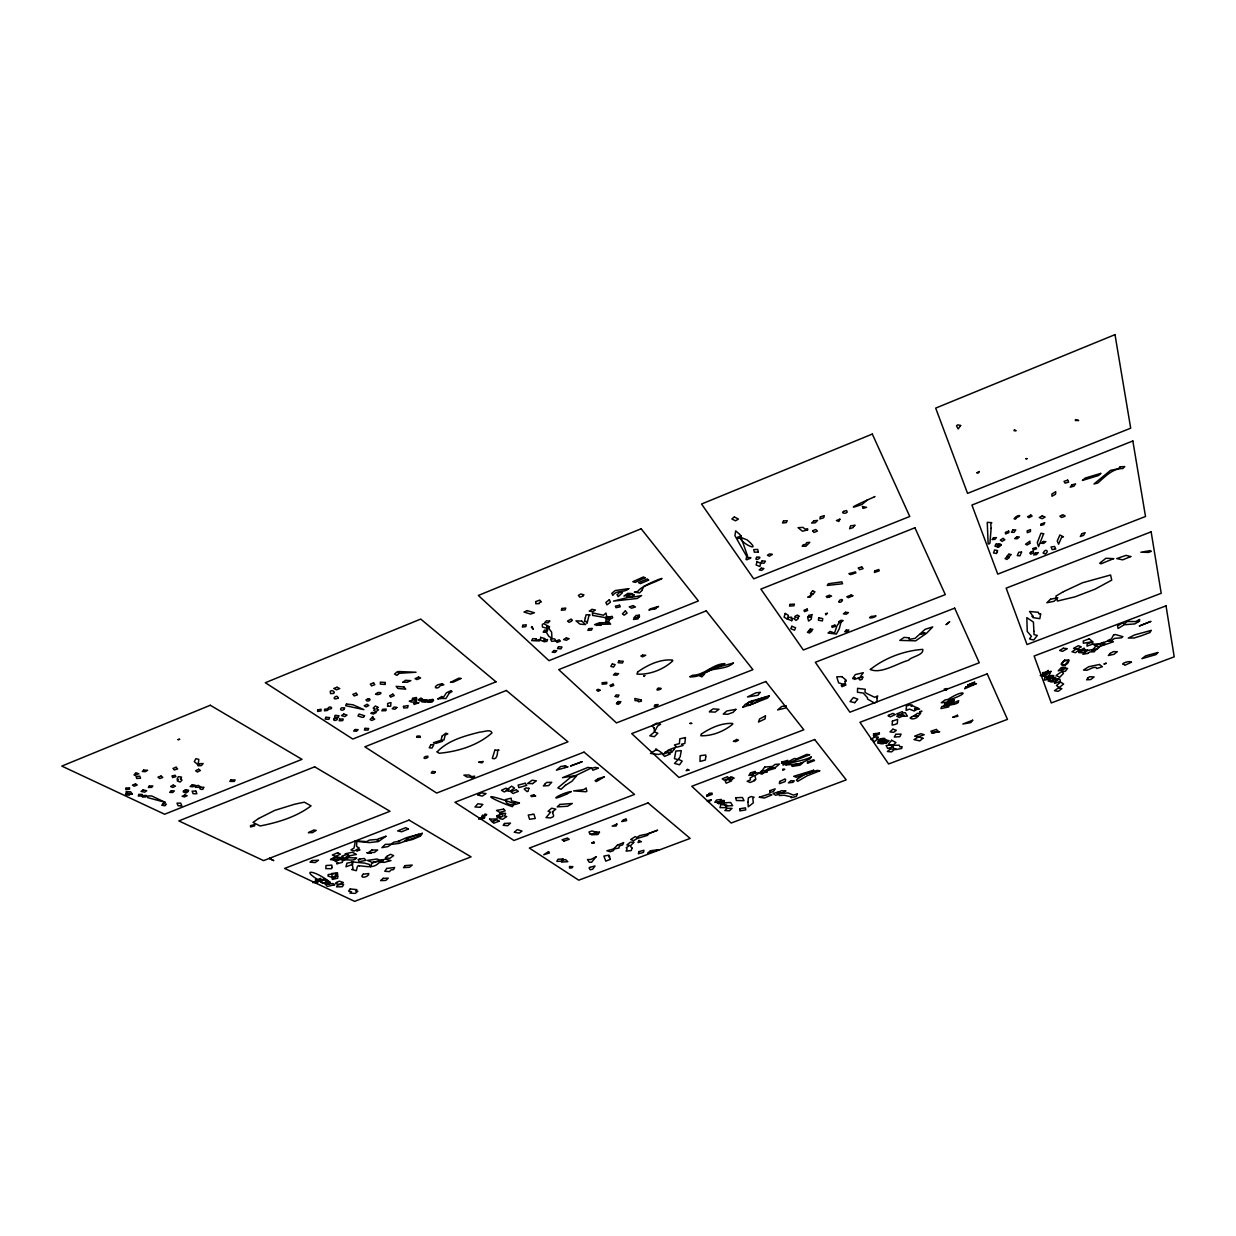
<?xml version="1.0" encoding="UTF-8"?>
<svg xmlns="http://www.w3.org/2000/svg" width="1236" height="1236" viewBox="0 0 1236 1236"><rect width="100%" height="100%" fill="white"/><g stroke="black" fill="none" stroke-linecap="round" stroke-linejoin="round"><path stroke-width="1.5" d="M385.663 710.607L386.188 709.062L382.666 709.279L381.8 710.824L385.647 710.607M617.892 701.909L616.409 703.825L618.294 704.304L619.792 702.882L617.892 701.894M437.142 751.874C448.158 740.24 464.798 735.899 479.908 732.098C483.245 732.191 490.846 728.637 491.974 732.917C477.652 745.54 457.953 751.55 439.151 753.265L437.142 751.874M867.749 499.622L862.002 504.442C834.964 513.929 880.356 494.354 874.408 496.764M338.061 698.201C337.49 692.639 329.579 701.26 338.092 698.201M330.568 859.483L335.373 856.517L338.618 857.691L335.311 860.38L330.537 859.499M337.675 852.716L332.329 855.003L335.543 856.347L340.379 854.153L337.691 852.732M495.991 681.824L352.785 739.051L265.323 682.72L420.719 619.066L495.991 681.824M442.164 683.678L443.832 684.806L440.001 685.779C438.425 689.564 431.766 688.019 437.884 684.759L442.133 683.693M165.145 802.334L147.748 797.637L147.625 795.953L151.626 795.938L165.145 802.334M1055.621 491.804L1055.621 494.153L1051.944 496.269L1051.944 493.936L1055.621 491.804M991.133 528.375L989.928 543.129L988.954 544.01L988.151 543.794L987.255 522.303L991.813 522.689L990.762 524.064L991.133 528.375M1099.407 664.489L1102.373 666.714L1096.904 668.506L1095.977 667.394L1092.948 667.625L1087.124 670.236L1083.508 670.066L1088.715 666.729L1099.407 664.489M359.305 865.833C365.362 866.112 373.967 868.831 378.88 862.774L382.635 861.955L382.959 859.808L374.153 862.172L371.511 863.856L370.599 866.791L369.162 864.335L364.481 863.099L351.812 861.878L353.125 869.109L351.719 869.495L356.354 870.7L357.189 867.178L358.177 865.633L359.305 865.833M545.37 632.214L547.625 630.221L544.504 630.097L543.176 632.199L545.37 632.214M877.035 697.876L877.004 701.754L874.47 703.083L867.471 699.004L867.533 697.753L863.222 693.041L857.46 692.268L857.583 688.313L865.215 689.271L864.968 692.222L866.158 693.149L874.578 697.289L877.715 695.93L877.035 697.876M739.854 808.746L739.854 810.893L745.71 809.92L745.493 807.85L739.854 808.746M879.368 733.01L879.352 734.06L873.883 736.471L873.404 735.188L875.289 733.489L874.439 735.235L876.046 734.261L873.404 733.921L879.368 733.01M355.396 840.789L354.037 848.035L350.962 849.889L354.114 851.063L359.336 848.112L356.54 846.397L356.833 841.422L369.394 842.581L378.34 841.562L376.424 839.476L369.317 840.109L366.69 841.639L355.396 840.789M919.908 711.534L919.893 712.322L921.932 711.21L919.908 711.534M1092.361 644.234L1086.969 646.134L1087.201 643.832L1092.794 641.917L1092.361 644.234M765.455 715.907L765.146 718.873L758.471 722.056L759.615 718.95L765.455 715.907M807.618 617.227L808.576 621.044L811.202 619.174L811.728 616.749L807.618 617.227M1081.994 649.812L1078.719 652.577L1083.493 652.778L1087.618 650.028L1081.994 649.812M609.363 619.421L608.962 621.229L605.733 621.399L606.443 618.757L608.807 618.433L608.066 617.289L612.16 616.316L612.716 617.845L609.363 619.421M1033.929 631.411L1034.053 634.624L1037.328 635.443L1033.775 639.985L1030.438 639.321L1029.573 638.827L1031.411 636.277L1027.24 631.426L1026.838 617.645L1033.404 622.063L1033.929 631.411M352.724 861.971L352.662 864.35L345.956 866.807L346.945 863.161L352.724 861.971M1089.24 638.811L1092.67 641.716L1083.354 643.214L1083.23 641.067L1089.24 638.811M535.852 601.577L535.791 603.755L539.39 603.585L539.452 602.395L541.368 601.917L539.73 600.093L535.852 601.577M644.759 675.598L643.786 676.185L644.759 675.598M685.439 737.614L684.837 743.485L681.53 744.18L683.06 745.478L676.818 747.193L674.408 744.968L679.383 743.608L679.846 738.804L685.439 737.614M494.848 750.159L492.299 758.379C497.026 760.511 497.505 753.805 497.629 750.746L499.035 750.113L494.848 750.159M617.459 845.115L613.396 849.039L606.845 850.754L610.229 851.758L613.659 850.492L613.535 849.101L618.989 848.004L619.267 846.042L622.759 844.806L623.655 842.581L617.459 845.115M338.71 715.706L338.448 717.405L334.554 717.251L335.064 715.335L338.71 715.706M1130.77 556.571L1122.643 559.846L1116.726 558.579L1126.027 555.366L1130.77 556.571M569.549 866.529L569.502 868.058L572.005 867.935L572.901 866.621L569.549 866.529M1040.619 613.998L1039.816 618.649L1033.002 617.629L1033.234 616.347L1031.967 616.532L1032.724 615.868L1029.542 611.496L1038.425 612.314L1038.688 613.674L1040.619 613.998M317.667 709.819L317.59 711.457L321.036 710.901L321.113 709.279L317.667 709.819M442.225 735.914L441.005 740.086L444.002 739.962L445.176 735.142L447.803 733.875L445.918 733.149L442.225 735.914M536.208 638.981L536.161 640.233L539.916 639.506L539.421 640.928L531.665 640.603L532.747 638.641L536.208 638.981M1027.348 530.754L1027.255 532.685L1030.422 531.573L1030.53 529.641L1027.348 530.754M540.657 637.359L540.503 640.31L544.798 641.546L544.968 638.61L540.657 637.359M547.038 626.111L546.683 632.832L548.799 636.293L551.967 638.255L551.627 632.168L547.038 626.111M1033.049 548.521L1033.188 549.958L1036.54 548.769L1035.953 547.533L1033.049 548.521M582.697 596.231L579.885 597.204L578.371 595.412L580.735 594.006L583.948 594.81L582.697 596.231M641.221 699.9L641.469 701.152L638.44 701.816L638.44 700.843L635.026 700.596L634.84 698.495L641.221 699.9M336.223 874.625L334.462 878.054L327.988 876.03L328.204 874.547L336.068 873.543L336.223 874.625M372.948 718.116L374.724 719.151L371.742 720.464L370.089 719.537L372.886 716.602L372.948 718.116M552.755 812.577C552.77 815.436 555.86 816.223 550.437 817.923L546.049 817.583L550.607 812.191L548.073 811.279L551.704 808.189L555.829 809.163L552.353 811.867L552.755 812.577M250.599 825.633L250.506 826.961L254.631 825.895L254.724 824.567L250.599 825.633M1044.806 677.421L1044.389 680.14L1049.07 679.213L1048.205 681.237L1053.489 679.815L1054.293 677.668L1049.735 678.796L1050.183 676.339L1044.883 677.39M125.933 788.182L125.825 789.619L129.456 789.217L129.564 787.78L125.933 788.182M747.224 559.553C757.081 555.829 743.485 559.135 747.61 556.123L740.117 534.74L735.698 530.877L734.926 535.682L746.698 556.447L746.05 559.599L747.224 559.553M769.858 790.669L769.719 792.446L773.427 791.643L775.173 788.877L769.858 790.669M792.183 764.945L792.06 766.413L800.047 765.177L802.736 762.859L792.183 764.945M327.895 708.954L327.772 710.36L324.481 710.839L324.543 709.248L327.633 708.846C329.348 704.752 334.678 708.63 329.301 709.17L327.895 708.954M747.965 802.257L748.243 806.814L753.357 802.844L752.77 798.441L754.099 797.235L751.086 796.556L748.383 797.838L747.965 802.257M654.23 728.112L654.354 732.036L649.812 735.806L654.338 736.718L657.861 733.195L654.416 732.021L657.598 726.026L660.596 724.265L656.47 723.199L652.036 725.826L654.23 728.112M1061.909 668.738L1061.6 671.658L1056.116 675.505L1059.685 677.328L1063.501 673.373L1062.172 671.766L1065.401 671.21L1067.58 668.429L1061.909 668.738M504.504 823.485L503.176 825.324L507.749 825.71L510.499 823.083L504.504 823.485M892.346 744.922L892.114 747.085L887.68 748.46L886.119 745.493L892.346 744.922M602.334 682.705L602.164 684.219L606.66 683.832L606.83 682.318L602.334 682.705M403.461 706.405L403.755 708.012L407.586 707.718L408.143 705.524L403.461 706.405M318.888 880.65L317.59 882.38L312.708 882.597L320.495 878.302L320.727 879.599L325.145 879.213L329.425 882.102L322.21 882.952L318.934 880.588L316.215 880.959L318.919 880.588M705.756 756.756L705.37 760.047L699.993 761.438L700.132 755.706L705.694 754.995L705.756 756.756M638.749 616.64L637.9 618.958L633.465 619.452L638.749 616.64M818.711 617.845L818.402 620.209L822.419 620.935L822.728 618.572L818.711 617.845M733.411 663.037C726.165 669.696 714.98 667.517 706.652 671.751L709.387 669.433L733.411 663.037M331.758 873.543L332.144 876.818L337.737 876.417L337.505 872.77L331.758 873.543M142.588 795.675L142.403 797.096L146.111 796.865L146.296 795.381L142.588 795.675M402.905 682.38L405.454 680.294L410.862 680.65L407.216 682.272L402.828 682.226M678.487 759.383L682.195 761.067L679.537 764.79L674.532 763.431L678.008 759.707L674.439 758.61L675.86 751.04L681.283 750.638L680.186 756.617L678.487 759.383M427.61 757.452C422.851 760.495 422.727 755.876 427.934 756.231L427.61 757.452M1068.707 659.931C1069.65 665.524 1057.228 668.475 1063.532 661.183L1068.707 659.931M948.97 705.231L948.738 706.899L940.936 708.599L941.755 706.529L948.97 705.231M1157.838 652.531L1156.077 654.555L1141.894 658.649L1145.71 655.806L1157.838 652.531M741.152 536.053L740.936 537.459L747.116 539.885C762.674 553.141 742.913 544.597 740.07 538.108L737.614 538.572L737.537 537.258L741.152 536.053M203.337 788.12C203.955 790.855 196.987 788.815 200.896 787.1L198.347 785.416L195.504 785.849L195.288 787.301L203.971 787.27L203.337 788.12M726.042 807.587L719.97 807.649L720.851 804.605L726.783 805.053L726.042 807.587M742.821 707.27L753.296 703.624L765.872 697.104L748.985 702.511L745.215 704.304L742.821 707.27M138.818 794.47L138.293 796.061L141.785 795.953L142.279 794.377L138.818 794.47M838.889 601.824C841.283 603.894 845.115 597.452 839.661 600.217L838.889 601.824M496.887 815.683L497.305 817.985L499.715 817.351L502.882 816.316L502.728 814.107L496.887 815.683M779.731 781.476L779.344 783.67L785.092 781.615L785.648 779.761L785.076 778.927L779.731 781.476M474.083 776.996L471.179 777.877L471.395 776.95L467.193 777.089L463.886 775.126L469.016 774.987L471.828 776.625L474.639 776.177L474.083 776.996M906.405 708.522L906.081 710.376L909.572 709.14L914.254 711.009L918.101 708.29L910.237 704.69L906.328 706.096L906.405 708.522M735.683 797.73L736.378 800.511L744.041 800.681L742.434 797.483L735.683 797.73M781.801 762.071L781.538 763.385L785.54 762.427L787.78 760.356L781.801 762.071M1055.019 681.144L1054.571 683.431L1059.994 681.422L1060.318 680.356L1059.685 679.043L1056.069 680.279L1055.544 677.328L1049.766 677.791L1050.167 681.808L1055.019 681.144M339.637 719.12L339.174 720.773L342.743 720.603L343.206 718.966L339.637 719.12M331.943 867.394L331.665 868.676L325.825 868.63L326.026 865.509L331.866 865.138L331.943 867.394M178.092 739.607L179.606 739.313L178.092 739.607M600.711 625.37L594.531 624.659L599.584 622.697L609.487 622.681L610.599 624.149L598.626 624.35L596.494 625.478L597.683 623.732L601.654 623.995L600.711 625.37M638.888 851.635L638.394 853.798L643.492 852.423L643.956 850.275L638.888 851.635M892.407 721.144L892.114 725.068L894.957 724.481L897.305 723.57L897.645 719.321L892.407 721.144M840.897 622.403L839.306 628.691L836.355 634.068L828.043 633.048L830.082 631.426L834.547 633.002L837.019 625.632L839.723 622.048L838.657 621.77L840.804 620.317L843.153 620.565L840.897 622.403M346.497 704.026L345.632 705.694L363.909 709.649L352.986 704.783L346.497 704.026M718.811 802.983L718.626 803.833L723.524 802.828L724.404 800.619L719.321 801.685L718.811 802.983M901.554 748.444L895.621 749.665L895.93 748.8L893.86 748.831L892.747 745.323L899.267 745.184L899.823 746.884L902.125 746.606L901.554 748.444M585.308 617.892L584.535 621.353L586.188 621.414L587.054 623.33L588.923 615.76L590.097 614.972L586.127 614.725L585.308 617.892M561.855 860.318L561.453 862.11L567.788 861.662L565.501 859.576L561.855 860.318M1051.11 671.426L1043.03 676.154L1040.248 675.52L1047.325 671.982L1048.9 672.245L1047.371 673.774L1044.945 674.346L1046.011 674.269L1045.455 674.933L1045.131 672.94L1048.267 670.345L1047.155 672.06L1050.461 672.693L1048.19 676.416L1043.06 675.52L1044.59 673.064L1042.504 672.678L1051.11 671.426M125.887 793.342L125.516 794.98L129.517 795.088L129.904 793.45L125.887 793.342M503.624 809.117L505.2 810.816L499.823 812.423L496.517 810.43L503.624 809.117M522.828 625.261L522.395 627.085L525.81 626.575L526.258 624.752L522.828 625.261M863.253 508.351L866.575 507.332L862.373 506.466L863.253 508.351M198.409 762.859L197.93 764.744L194.284 761.608L195.891 758.672L198.811 759.398L198.409 762.859M730.461 777.444L729.904 779.684L731.836 779.561L731.403 780.997L726.165 783.207L725.269 781.09L730.461 777.444M422.31 833.327L421.012 835.335L399.321 843.338L391.055 844.451L388.027 846.567L381.878 847.649L385.277 844.373L390.839 844.173L394.006 842.118L399.769 841.361L397.915 841.453L406.721 837.606L422.31 833.327M756.973 561.777L756.138 565.006L759.877 566.459L760.727 563.245L756.973 561.777M441.824 696.501L441.345 698.325L437.668 699.004L441.824 696.501M565.439 785.293L561.067 789.248L557.822 787.888L570.399 777.49L576.579 775.822L571.928 781.276L565.439 785.293M782.929 769.286L782.682 770.198L784.752 769.302L782.929 769.286M820.426 516.833L819.854 518.965L823.717 517.73L824.304 515.597L820.426 516.833M791.704 620.642L787.332 618.989L788.661 617.367L791.596 617.243L790.901 618.093L792.57 618.494L791.673 620.719M802.334 546.127L805.872 546.25L809.796 542.326L806.614 542.619L805.671 544.443L803.245 544.721L802.334 546.127M641.747 590.53L639.599 592.894L634.3 592.214L637.853 591.441C642.102 583.655 685.98 569.518 643.956 586.358L641.747 590.53M563.013 858.974L562.426 861.075L556.864 861.415L557.915 859.283L563.013 858.974M1021.554 552.121L1019.963 555.814L1017.274 555.613L1018.742 552.245L1021.554 552.121M433.11 700.209L429.572 702.326L419.498 699.839L429.711 700.348L432.585 699.267L433.11 700.209M853.628 526.366L853.211 527.54L849.611 528.761L850.569 525.825L855.111 525.238L853.628 526.366M528.9 788.305L528.019 791.395L527.015 791.565L524.188 789.031L525.98 787.965L528.9 788.305M957.962 702.589L955.768 703.871L952.06 703.593L958.703 700.673L957.962 702.589M1151.087 630.422L1149.974 632.523L1141.709 635.628L1134.2 637.992L1128.283 638.07L1134.803 634.856L1151.087 630.422M387.718 705.354L387.455 706.266L390.653 706.204L390.947 702.542L387.594 703.454L387.718 705.354M790.051 604.404L789.557 606.088L793.945 605.779L794.439 604.095L790.051 604.404M639.336 615.204L639.445 616.918L638.131 617.428L639.182 617.135L633.805 617.923L636.185 615.42L639.336 615.204M632.044 848.05L631.302 850.507L626.096 851.171L627.131 849.008L626.219 847.711L629.68 845.455L626.93 844.945L630.175 842.303C640.124 841.191 626.776 844.512 632.044 848.05M807.602 529.904L802.473 531.233L798.054 527.679L802.998 527.37L805.038 529.132L807.602 528.776L807.602 529.904M482.426 815.389L481.994 816.795L484.867 816.532L484.327 818.309L478.626 819.128L486.721 814.524L484.775 814.122L485.717 815.219L482.426 815.389M785.231 613.442L784.103 617.135L787.239 619.051L788.383 615.374L785.231 613.442M1075.583 419.622L1075.305 420.518L1078.673 420.503L1075.583 419.622M786.019 705.941L785.339 708.089L777.614 709.928L781.847 706.405L786.019 705.941M707.208 794.856L706.915 795.768L710.267 793.682L708.769 793.558L711.951 793.048L712.245 794.3L706.745 796.401L707.208 794.856M862.805 677.112L862.079 679.383L859.87 680.001L858.294 678.023L862.805 677.112M500.147 813.288L498.633 816.702L500.642 816.981L499.622 818.603L502.635 819.298L506.745 816.579L504.52 815.992L505.694 813.35L500.147 813.288M561.886 608.483L561.314 610.26L565.176 609.858L565.748 608.066L561.886 608.483M899.375 714.578L899.097 715.474L902.481 716.324L907.394 716.138L905.231 712.6L903.006 713.017L902.388 711.612L896.641 713.929L899.375 714.578M418.71 702.728L414.168 704.474L413.535 703.114L418.71 702.728M997.081 552.013L996.525 553.527L993.528 552.94L994.578 549.958L997.606 550.545L997.081 552.013M1043.632 533.705L1038.564 546.667L1037.313 542.635L1040.944 533.241L1043.632 533.705M615.219 696.44L617.876 697.089L619.02 695.08L616.146 694.926L615.219 696.44M592.647 615.404L605.362 617.614L606.706 616.177L605.934 613.025L603.477 615.234L592.43 612.886L592.647 615.404M334.153 718.487C331.696 721.221 337.891 721.021 337.505 718.394L334.153 718.487M895.822 734.308L894.277 737.073L899.854 736.702L901.09 734.076L895.822 734.308M1041.175 524.079L1040.697 525.408L1043.802 524.651L1044.729 522.627L1041.175 524.079M420.302 737.336L416.563 737.289L417.088 736.069L419.869 736.007L420.302 737.336M811.249 595.026L810.522 596.988L807.726 597.251L812.546 594.238L811.264 595.01M616.888 824.026L616.161 825.988L612.16 826.158L616.888 824.026M769.317 695.729L767.741 698L748.491 705.524L751.488 703.871L753.064 700.549L748.46 702.743L746.884 704.844L749.047 701.909L769.317 695.729M854.879 677.745L854.23 679.46L859.792 677.637L863.315 672.708L855.297 674.578L852.639 678.626L854.879 677.745M135.342 774.817L138.865 773.798L135.821 772.747L134.044 775.003L135.342 774.817M544.18 639.754L543.423 641.561L546.868 641.438L547.61 639.63L544.18 639.754M365.022 728.359L364.357 730.043L368.034 730.136L368.699 728.452L365.022 728.359M1087.912 653.396L1089.781 651.928L1094.262 651.805L1096.286 648.962L1087.386 650.476L1082.952 654.277L1087.912 653.396M886.413 740.766L885.764 742.403L880.758 743.531L881.747 741.214L886.799 740.086L886.413 740.766M1063.006 669.804L1058.232 670.839L1061.322 667.533L1065.679 667.255L1063.006 669.804M586.111 788.213L586.884 791.225L585.972 791.766L573.628 790.885L583.438 789.665L586.111 788.213M813.597 770.244L811.496 772.16L796.339 777.289L793.713 776.316L813.597 770.244M325.856 717.313L325.13 719.105L328.9 719.337L329.626 717.544L325.856 717.313M344.133 709.031C343.562 711.117 338.448 710.252 341.43 707.842L344.689 707.934L344.133 709.031M918.132 715.984L913.945 716.046L917.344 713.388L920.65 713.388L918.132 715.984M791.843 626.281L790.824 628.738L794.547 630.19L795.582 627.749L791.843 626.281M797.375 793.991L796.355 796.37L791.256 797.699L791.596 796.926L784.273 795.258L779.344 795.52L778.974 794.315L775.59 795.258L773.164 793.574L778.495 791.859L780.441 793.373L788.089 792.971L793.342 795.057L797.375 793.991M638.904 840.449L638.039 842.504L641.422 841.685L638.904 840.449M1061.678 537.197L1058.588 544.18L1057.259 540.982L1059.87 534.987L1063.423 536.81L1061.678 537.197M331.959 876.973L332.299 879.429L337.752 878.209L337.474 875.907L331.959 876.973M180.502 778.665L182.032 780.086L180.116 782.048L177.181 780.889L178.54 779.592L177.026 779.205L178.386 776.656L181.568 777.089L180.502 778.665M839.893 519.182L838.873 521.468L836.401 520.557L839.893 519.182M995.552 544.921L994.965 546.204L998.24 547.069L999.46 544.582L996.231 543.685L995.552 544.921M514.639 803.153L512.384 806.691C496.64 801.299 472.739 789.371 512.724 802.952L515.443 801.886L514.639 803.153M879.229 739.761L877.699 743.145L883.246 743.809L884.791 740.441L889.055 740.611L886.382 743.299L881.855 743.16L884.652 740.457L879.229 739.761M1025.911 458.726L1027.054 458.633L1025.911 458.726M632.662 596.277L632.245 597.189L641.577 595.597L637.235 598.471L613.473 601.098L632.662 596.277M722.427 802.334L717.374 803.184L718.131 801.87L714.825 802.334L716.586 800.016L721.283 799.429L720.403 800.712L723.987 800.465L722.427 802.334M655.883 749.155L655.466 750.051L658.325 750.484L662.836 753.558L658.247 754.439L650.476 753.419L656.81 749.418L655.883 749.155M948.228 701.507L946.93 704.242L943.98 705.571L952.508 702.558L954.408 699.854L948.228 701.507M308.49 832.616L312.353 832.662L316.184 830.407L313.882 829.989L308.49 832.616M625.37 610.893L622.419 613.859L624.134 615.173L627.1 613.087L625.37 610.893M618.896 660.982L618.046 662.712L622.434 663.006L623.284 661.275L618.896 660.982M589.85 833.821L592.925 834.223L597.884 832.539L591.859 830.978L589 832.013L589.85 833.821M783.47 521.005L782.512 522.967L786.266 522.627L787.239 520.665L783.47 521.005M870.36 669.464C880.882 674.377 897.738 663.145 908.522 660.271C911.025 656.718 924.142 655.157 922.751 649.379C904.119 650.723 885.007 657.799 870.36 669.464M588.722 628.645L587.857 630.375L591.441 630.144L592.307 628.413L588.722 628.645M808.823 615.389L808.159 616.702L810.909 616.841L812.284 614.601L808.823 615.389M1014.462 429.85L1014.014 430.715L1016.147 430.731L1014.462 429.85M449.286 693.149L445.872 698.587L440.186 698.371L443.6 697.073L446.459 692.793L451.109 690.615L452.067 691.527L449.286 693.149M430.839 744.721L429.247 747.811L432.059 748.043L433.898 744.52L430.839 744.721M364.481 715.706L363.693 717.22L362.133 717.328L357.961 715.984L359.089 714.068L364.481 715.706M811.14 757.004L810.244 758.688L798.966 764.172L785.509 764.899C793.821 761.299 802.828 761.129 811.14 757.004M590.005 867.348L589.062 867.95L590.159 869.742L592.631 869.263L595.041 865.957L590.005 867.348M337.799 884.497L336.547 886.876L342.403 886.722L343.685 884.327L337.799 884.497M1088.02 677.853L1086.66 679.815L1090.677 679.568L1094.123 676.957L1089.688 676.725L1088.02 677.853M1016.347 517.652L1015.559 519.135L1014.092 518.873C1016.595 514.392 1023.918 514.948 1016.347 517.652M756.648 557.281C752.956 563.044 765.47 555.706 756.648 557.281M558.487 646.752L557.482 648.622L560.974 648.823L561.994 646.969L558.487 646.752M1139.561 621.059L1134.849 623.902L1124.219 624.752L1118.055 628.491L1117.56 625.833L1122.875 622.697L1124.157 623.902L1127.371 621.476L1135.606 621.584L1139.716 619.514L1138.356 621.538L1139.561 621.059M480.232 807.278L474.995 806.969L477.899 803.74L482.812 804.435L480.232 807.278M854.771 702.666L850.028 701.569L853.396 697.537L857.784 699.19L854.771 702.666M948.645 701.863L944.381 705.107L951.025 704.165L954.223 700.117L948.645 701.863M1113.559 635.057L1111.442 638.888L1107.78 640.495L1111.009 641.129L1114.578 638.394L1121.376 637.838L1122.906 636.695L1115.397 634.516L1113.559 635.057M1081.84 533.72L1080.295 536.455L1083.586 535.373L1085.146 532.639L1081.84 533.72M764.682 767.062L761.005 772.253L758.858 772.979L761.963 774.184L768.205 769.07L775.652 767.309L779.422 764.08L775.003 764.451L772.438 766.428L764.682 767.062M626.791 596.37C629.742 599.769 640.866 592.384 628.954 594.964L626.791 596.37M965.702 687.061L964.667 688.776L976.44 683.601L965.702 687.061M230.715 779.947L229.834 781.415L234.268 781.43L235.164 779.962L230.715 779.947M674.145 749.449L671.503 752.384L665.061 753.064L668.398 749.989L675.536 747.316L674.145 749.449M979.221 471.549L978.402 472.925L976.703 472.832L979.221 471.549M435.35 771.789L434.099 773.319L431.209 773.041L432.322 771.403L435.35 771.789M1001.206 544.844L999.337 546.806C994.254 548.135 999.244 541.553 1001.206 544.844M612.361 663.917L610.8 666.358L613.566 667.085L615.142 664.628L612.361 663.917M565.702 765.733L564.636 767.448L568.035 766.83L556.385 770.198L560.696 766.505L565.702 765.733M1079.708 650.6L1078.858 651.975L1085.177 650.09L1084.157 648.127L1079.708 650.6M637.652 671.998L636.988 674.13C649.456 674.949 663.639 669.51 672.708 660.905L672.569 660.086C660.318 658.896 647.571 664.937 637.652 671.998M793.929 780.936L793.033 782.342L788.383 782.867L791.025 780.627L793.929 780.936M949.588 621.832L946.189 624.535L949.588 621.832M974.632 682.21L967.726 685.13L974.632 682.21M149.293 786.003L148.351 787.486L151.843 787.363L152.8 785.88L149.293 786.003M750.53 772.871L748.861 775.513L755.412 772.902L755.119 771.403L750.53 772.871M342.217 862.357L336.748 863.871L337.907 862.62L334.971 861.106L346.358 857.475L356.601 857.969C353.156 862.929 343.083 856.857 342.217 862.357M371.186 853.303L367.046 852.747L371.186 853.303M1012.887 529.966L1011.372 532.283L1014.092 532.361L1015.76 529.873L1012.887 529.966M762.149 560.85L760.758 562.905L764.049 563.245L765.455 561.19L762.149 560.85M363.183 874.223C358.224 879.043 369.255 877.313 368.761 873.528L363.183 874.223M1071.844 484.883L1070.237 487.185L1073.945 486.181L1075.567 483.863L1071.844 484.883M960.635 425.508L958.194 428.923L956.494 425.817L957.761 424.829L960.635 425.508M385.91 836.278L378.633 841.392L377.752 839.074L385.91 836.278M701.43 733.999L700.766 735.744C711.921 736.208 724.203 731.31 732.747 724.141L732.685 723.446C721.731 722.72 710.453 727.973 701.43 733.999M321.484 879.769L320.325 881.423L323.322 883.323C332.716 878.781 320.881 880.094 317.281 881.701L315.489 879.476L321.484 879.769M908.939 637.807L909.232 639.352L915.088 638.348L925.131 629.309L932.732 626.899L926.645 633.218L915.66 640.835L899.808 640.387L904.103 637.374L908.939 637.807M549.51 626.76L548.166 628.645L542.434 627.023L542.28 624.535L543.546 623.624L549.51 626.76M386.806 868.398L384.751 871.272L389.525 871.627L391.024 869.866L393.511 869.665L394.639 867.548L386.806 868.398M972.686 720.233L970.878 722.581L962.829 724.049L972.686 720.233M874.717 570.908L874.424 572.484L879.151 570.893L878.842 569.487L874.717 570.908M1106.143 663.253L1104.15 663.995L1106.143 663.253M783.562 764.188L782.944 765.022L809.688 754.732L806.722 754.408L796.942 758.734L794.331 758.518L783.562 764.188M357.467 850.105L356.756 851.048L360.016 849.904L357.467 850.105M828.491 583.732L827.224 585.447L842.566 583.763L841.87 581.847L828.491 583.732M760.14 692.392L757.992 695.265L747.471 696.965L756.046 692.778L760.14 692.392M350.236 888.947L348.614 891.125L351.503 891.743L349.927 893.103L355.335 893.412L357.822 891.202L355.582 891.032L356.833 889.642L350.236 888.947M702.465 673.28L699.9 675.984L701.801 676.895L704.613 674.068L702.465 673.28M812.577 590.854L810.476 593.481L812.855 594.423L814.972 591.797L812.577 590.854M478.78 762.226L482.009 762.875L483.199 761.469L478.78 762.226M618.154 701.569L616.841 703.269L619.591 703.392L620.905 701.693L618.154 701.569M549.696 621.059L548.243 622.82L544.721 622.558L546.42 620.827L549.696 621.059M341.939 857.691L338.185 860.024L333.102 859.468L336.872 857.151L341.955 857.676M655.327 704.767L654.184 706.235L656.965 706.019L658.108 704.551L655.327 704.767M891.604 740.302L888.576 744.134L892.407 745.926L895.945 742.512L891.604 740.302M405.099 865.617L403.508 867.641L409.579 867.255L412.221 865.061L405.099 865.617M163.106 803.601L161.777 805.269L165.021 805.764L166.35 804.095L163.106 803.601M460.982 678.487L453.643 682.009L450.414 682.365L458.85 678.162L460.982 678.487M1096.579 645.207L1091.882 650.816L1097.305 649.224L1100.982 645.3L1105.123 644.234L1103.408 642.365L1096.579 645.207M993.512 537.784L992.06 539.591L994.965 539.39L996.417 537.583L993.512 537.784M947.502 688.576L946.05 690.352L944.242 689.039L947.502 688.576M199.676 763.74L197.992 765.795L201.468 765.594L203.167 763.539L199.676 763.74M735.868 709.356L733.211 712.26L727.803 714.284L723.23 714.084L726.845 710.963L735.868 709.356M566.613 794.145C544.937 803.539 561.005 792.894 571.279 791.534L566.613 794.145M489.58 819.128L492.345 822.033L496.486 818.989L489.58 819.128M545.261 783.732L543.407 785.957L548.614 785.602L551.72 782.28L546.606 782.45L545.261 783.732M1043.338 552.894C1045.146 547.811 1049.92 551.333 1045.162 554.022L1043.246 553.002M330.398 882.473L329.1 884.003L325.717 884.173C297.181 868.831 312.523 868.367 330.398 882.473M1113.651 558.641L1100.952 563.832L1099.685 563.183L1105.957 558.27L1113.651 558.641M1110.052 653.489L1108.352 655.497L1113.883 654.338L1117.329 651.727L1113.373 651.604L1110.052 653.489M617.227 594.717L618.139 596.694L622.496 592.662L620.039 591.859L617.227 594.717M396.849 707.486L394.964 709.248L392.229 708.769L394.207 706.977L396.849 707.486M813.983 520.789L811.619 523.075L815.235 522.813L817.583 520.418L813.983 520.789M514.377 832.261L519.259 833.095L521.978 831.086L517.297 829.572L514.377 832.261M1035.397 553.002L1033.698 554.949L1036.556 554.578L1038.255 552.631L1035.397 553.002M810.213 629.124L808.576 630.978L811.156 631.179L812.778 629.325L810.213 629.124M510.792 790.762L508.985 791.349L506.266 790.237L511.596 786.173L514.531 788.089L510.792 790.762M1064.644 660.117L1061.044 664.18L1065.046 664.767L1068.661 660.719L1064.644 660.117M1150.731 621.476L1139.422 625.972L1150.731 621.476M710.576 710.654L709.294 711.828L715.119 712.121L718.997 709.309L713.187 708.861L710.576 710.654M846.166 630.159L844.729 631.75L847.433 631.596L848.869 629.989L846.166 630.159M878.116 737.259L876.401 738.495L878.858 739.514L876.726 739.7L874.161 741.894L873.11 740.009L870.824 739.159L875.242 736.934L878.116 737.259M724.682 663.624L723.477 664.937C711.534 667.038 702.264 677.838 689.734 676.772L692.685 675.258C704.566 675.18 712.631 663.979 724.682 663.624M429.556 700.333L428.089 701.924L432.075 702.048L433.558 700.457L429.556 700.333M599.475 832.183L597.961 834.501L591.441 834.81L595.041 832.508L599.475 832.183M727.062 808.313L724.868 810.553L729.333 810.801L732.036 808.39L727.062 808.313M649.054 833.605L647.757 833.79L657.629 830.19L649.054 833.605M596.138 856.718L591.627 862.249L589.232 862.218L587.471 859.514L590.901 859.53L596.138 856.718M880.372 738.834C871.442 746.838 894.231 735.992 880.372 738.834M355.118 729.534L353.65 731.079L356.617 731.218L358.1 729.673L355.118 729.534M645.099 577.768L635.242 582.388L632.817 581.692L643.4 576.98L645.099 577.768M598.394 778.603L595.041 780.735L596.308 781.569L604.404 776.764L598.394 778.603M797.714 778.788L796.401 780.148L797.73 781.337L807.046 775.837L819.901 770.785L817.15 770.399L805.069 774.246L797.714 778.788M408.405 829.001L401.623 831.766L397.606 830.901L405.748 827.657L408.405 829.001M582.063 761.716L570.599 765.965L582.063 761.716M648.576 580.132L640.372 583.639L638.595 582.635L647.293 578.958L648.576 580.132M1120.187 466.822L1118.333 468.738L1110.484 470.375L1093.968 483.987L1097.676 483.091C1104.86 476.988 1112.508 468.274 1122.829 468.552L1124.76 466.575L1120.187 466.822M143.67 770.105L142.341 771.465L145.307 771.681L147.609 770.275L143.67 770.105M827.363 613.303L825.818 614.864L825.493 613.659L827.363 613.303M1008.839 554.207L1006.861 556.215L1009.24 556.509L1011.218 554.5L1008.839 554.207M559.908 804.42L557.204 806.876L567.587 806.258L572.33 803.477L559.908 804.42M807.51 762.04L807.448 763.276L814.524 760.557L813.597 759.754L807.51 762.04M377.938 707.332L376.486 708.784L378.556 709.881L376.022 711.581L373.751 710.236L375.188 709.078L373.164 708.12L375.404 706.003L377.938 707.332M949.418 699.823L946.822 702.202L941.291 702.79L944.876 700.055L948.259 699.313C963.4 689.163 971.635 692.484 949.418 699.823M1100.72 473.403L1098.572 475.505L1082.442 480.433L1085.131 478.085L1100.72 473.403M658.124 688.282C652.948 692.624 667.085 687.479 658.124 688.282M553.96 650.538L552.198 652.206L555.01 652.438L556.772 650.769L553.96 650.538M1050.538 599.213L1046.83 602.766L1054.076 601.283L1057.8 597.745L1050.538 599.213M171.356 790.731L169.656 792.338L172.669 792.539L174.369 790.932L171.356 790.731M397.837 674.454L396.895 675.35L394.516 674.083L397.467 671.611L398.873 672.77L398.255 671.519L416.053 672.245L399.352 673.28L397.837 674.454M1049.75 675.567L1046.382 678.301L1050.492 678.24L1053.736 675.551L1049.75 675.567M408.112 838.054L404.249 841.376L412.577 839.491L420.503 836.015L418.757 834.238L408.112 838.054M386.992 856.316L385.4 857.815L389.85 858.309L393.651 855.636L390.514 854.292L386.992 856.316M623.207 820.21L621.754 821.569L626.637 820.627L626.034 818.788L623.207 820.21M761.422 771.156L759.646 773.072L767.232 772.145L766.953 770.739L775.25 768.313L771.341 766.907L766.413 770.198L761.422 771.156M591.086 768.128L576.007 775.435L562.457 777.707L588.058 767.371L591.086 768.128M711.179 799.846L708.954 801.901L706.915 800.727L711.179 799.846M1058.371 687.942L1054.493 690.739L1058.17 691.357L1061.832 688.653L1058.371 687.942M628.784 588.645C624.381 593.079 616.548 589.587 612.824 595.366L611.835 593.28L615.204 590.545L628.784 588.645M734.323 516.972L731.836 518.95L735.513 520.804L738.433 519.043L734.323 516.972M1054.339 678.657L1051.203 681.546L1055.436 681.824L1058.572 678.935L1054.339 678.657M892.917 729.194L889.982 731.882L893.69 732.361L896.316 730.306L892.917 729.194M548.552 851.635L543.778 854.709L549.448 852.995L548.552 851.635M383.114 878.348L380.595 880.604L385.771 880.434L388.289 878.178L383.114 878.348M798.332 618.463L796.092 620.426L793.883 618.633L795.907 617.274L794.779 616.47L797.405 615.034L799.429 616.285L797.266 617.397L798.332 618.463M845.517 612.284L843.4 613.89L846.336 614.215L848.406 612.592L845.517 612.284M761.268 568.174L759.213 569.981L761.824 570.321L763.894 568.498L761.268 568.174M615.204 673.388L613.427 674.949L616.841 675.227L618.618 673.666L615.204 673.388M1075.938 649.163L1071.967 651.758L1075.366 652.701L1079.661 649.642L1075.984 649.147M1016.764 536.841L1014.679 538.633L1017.228 538.772L1019.314 536.965L1016.764 536.841M422.65 699.406L420.055 701.028L418.262 699.854L420.92 698.016L422.65 699.406M809.611 630.391L807.402 632.276L809.503 633.033L811.697 631.163L809.611 630.391M687.587 769.425L686.165 770.631L689.209 770.136L687.587 769.425M532.531 783.624L527.54 783.547L532.16 780.194L536.378 780.843L532.531 783.624M890.492 748.923L887.386 751.503L891.542 751.89L894.648 749.31L890.492 748.923M650.522 850.723L647.602 853.149L659.236 849.626L650.522 850.723M1043.338 541.507L1041.191 543.284L1043.694 543.407L1045.841 541.631L1043.338 541.507M1060.534 682.117L1056.425 685.532L1059.376 687.417L1063.655 684.002L1060.534 682.117M650.476 608.792L648.9 610.09L656.44 608.282L654.184 608.838L658.572 606.443L650.476 608.792M922.952 738.278L919.738 740.889L914.037 739.622L918.41 736.95L922.952 738.278M1007.572 556.571L1005.053 558.579L1006.846 559.475L1009.364 557.467L1007.572 556.571M609.333 599.754L605.856 602.457L606.969 604.852L610.445 602.148L609.333 599.754M336.625 882.458L335.466 883.354L338.803 884.713L343.299 882.489L339.297 881.144L336.625 882.458M192.244 784.829L190.112 786.513L192.924 786.807L195.118 785.154L192.244 784.829M371.866 850.013L368.529 852.485L374.338 852.454L377.675 849.982L371.866 850.013M772.222 554.408L769.395 556.215L767.432 555.242L769.611 553.852L772.222 554.408M377.861 692.546L375.528 694.184C378.88 695.883 384.597 691.928 377.861 692.546M629.418 594.856L623.933 596.061L627.857 593.357L632.106 593.589L629.418 594.856M312.183 860.55L309.989 862.125L315.134 862.589L318.502 860.225L312.183 860.55M143.098 789.928L141.074 791.364L144.705 792.168L146.729 790.746L143.098 789.928M258.556 818.526L253.025 822.434L260.085 825.972C278.069 822.465 296.238 816.996 311.07 805.872L304.334 802.179L294.755 804.188L274.84 810.352L258.556 818.526M185.508 790.329L183.237 791.905L185.894 793.095L188.166 791.519L185.508 790.329M508.738 789.588L504.273 791.967L501.492 790.283L506.096 788.151L508.738 789.588M478.008 795.042L482.21 796.123L486.072 793.605L481.391 792.879L478.008 795.042M636.849 838.549L633.682 840.681L630.715 839.507L635.196 836.602L637.019 837.436L639.676 835.613L646.752 834.115L647.788 835.304L636.849 838.549M911.643 716.926L910.098 717.992C912.801 720.959 922.411 715.505 914.439 715.551L911.643 716.926M343.762 714.068L341.522 715.598L344.767 716.586L347.007 715.072L343.762 714.068M532.175 626.868L531.341 627.208L533.303 629.279L532.175 626.868M1029.789 543.407L1027.07 545.014L1025.54 544.211L1029.912 541.167L1029.789 543.407M422.279 701.26L421.615 701.708L425.107 702.202L428.382 700.642L424.798 700.148L422.279 701.26M527.154 610.599L524.033 612.052L530.599 614.076L534.4 612.747L527.293 610.661M871.643 616.44C865.602 618.742 874.686 618.201 875.984 615.883L871.643 616.44M591.982 609.394L589.232 611.109L592.662 611.696L595.428 609.997L591.982 609.394M889.24 714.98L888.004 715.752L890.383 716.88L895.266 714.578L892.948 713.373L889.24 714.98M919.599 730.661L919.599 730.661M918.441 736.795L924.204 734.725L920.913 733.69L914.625 736.162L918.441 736.795M752.647 774.308L751.287 775.142L753.713 775.822L750.051 778.077L750.484 779.87L747.162 781.26L750.128 782.481L754.779 780.611L754.068 780.225L755.829 779.36L754.872 775.636L758.873 773.211L755.644 772.546L752.647 774.308M609.518 856.254L608.838 856.672L609.518 856.254M185.57 789.727L183.33 791.102L186.42 791.612L188.66 790.252L185.57 789.727M1063.393 648.22L1059.669 650.491L1062.543 651.341L1067.301 648.699L1063.393 648.22M759.367 797.22L764.265 798.039L771.851 794.887L769.518 793.898L759.367 797.22M372.051 712.539L370.8 713.28L373.473 714.037L376.084 712.569L372.051 712.539M1003.107 538.402L1000.326 540.055L1002.087 541.383L1004.868 539.746L1003.107 538.402M1063.454 591.658L1055.93 596.076L1057.46 601.036L1075.057 596.833L1095.065 589.155L1111.736 580.117L1110.577 575.003L1082.442 582.789L1063.454 591.658M566.32 637.977L563.601 639.553L566.412 640.263L569.132 638.688L566.32 637.977M1031.04 552.106L1029.82 553.033L1030.716 554.161L1033.512 552.955L1033.234 551.071L1031.04 552.106M600.047 690.244L598.162 691.31L596.602 690.059L598.239 689.255L600.047 690.244M1042.226 515.891L1039.306 517.544L1042.195 518.687L1045.115 517.05L1042.226 515.891M1108.059 640.835L1100.967 643.57L1092.995 644.265L1097.877 647.092L1113.404 641.793L1108.059 640.835M736.733 739.468L733.396 741.337L735.59 741.662L738.479 740.21L736.733 739.468M1131.434 662.233L1124.868 665.277L1124.25 664.474C1118.704 664.551 1129.287 660.039 1131.434 662.233M829.232 597.003L827.054 597.529L826.266 596.447L829.495 595.18L831.55 596.107L829.232 597.003M785.71 790.978L781.044 793.481L776.764 793.002L781.461 790.746L785.71 790.978M1077.39 648.915L1073.528 648.328L1078.41 645.717L1081.268 646.891L1077.39 648.915M571.341 621.214L569.163 622.372L567.509 621.105L571.047 619.051L572.376 620.225L571.341 621.214M173.194 785.123L170.614 786.498L172.87 787.44L175.45 786.081L173.194 785.123M923.091 632.786L920.156 634.346L925.424 633.234L923.091 632.786M366.968 704.365L364.187 705.818L366.15 706.93L368.915 705.478L366.968 704.365M642.627 655.126L640.881 656.007L642.55 656.841L645.748 655.25L642.627 655.126M1030.824 515.072L1027.533 516.71L1028.846 517.699L1032.137 516.061L1030.824 515.072M198.672 769.255L195.643 770.754L197.343 772.021L200.371 770.522L198.672 769.255M392.878 694.168L389.664 695.744L390.607 697.15L394.222 695.605L392.878 694.168M564.018 841.083L562.117 839.816L567.355 838.039L569.163 839.29L564.018 841.083M932.5 732.361L931.45 732.855L939.731 731.681L932.5 732.361M598.193 768.174L592.956 770.244L591.704 768.236L595.428 767.355L598.193 768.174M733.18 778.495L729.394 780.287L727.432 778.927L724.126 780.117L722.226 778.835L727.494 776.718L728.607 778.016L731.681 776.872L734.153 778.155L733.18 778.495M901.585 713.898L896.733 716.185L899.283 717.575L904.119 715.304L901.585 713.898M418.587 677.065L415.095 678.703L417.104 679.615L420.595 677.977L418.587 677.065M851.063 595.057L846.799 596.741L848.344 597.699L853.056 595.737L851.063 595.057M184.844 794.995L182.125 796.247L184.473 796.957L187.177 795.706L184.844 794.995M957.328 715.258L952.601 717.359L957.977 716.2L957.328 715.258M559.089 641.515L556.957 642.457L556.385 640.835L559.259 639.831L560.356 641.113L559.089 641.515M1150.979 551.395L1148.692 552.399L1140.843 552.214L1150.469 550.576L1150.979 551.395M593.821 841.994L591.596 842.967L594.377 843.122L593.821 841.994M610.306 859.36L605.779 861.152L603.879 856.1L608.9 855.142L610.306 859.36M499.128 821.152L493.705 823.207L492.222 821.337L496.965 819.731L499.128 821.152M669.804 754.207L664.597 756.37L662.728 754.532L665.524 753.388L664.844 752.276L670.824 750.051L671.735 752.075L668.83 753.203L669.804 754.207M1061.878 515.304L1059.855 516.154L1061.662 517.513L1065.185 516.123L1063.362 514.84L1061.878 515.304M812.67 530.723L813.983 532.453L817.398 531.125L815.806 529.518L812.67 530.723M607.231 617.459L605.393 618.216L607.479 619.576L610.692 618.263L608.606 616.918L607.231 617.459M210.29 705.262L61.8 766.088L164.62 814.246L301.986 759.352L210.29 705.262M641.144 528.761L478.332 595.458L548.985 660.657L698.402 600.943L641.144 528.761M872.307 434.068L701.538 504.025L753.713 578.834L909.758 516.478L872.307 434.068M1114.996 334.647L935.683 408.112L967.556 493.38L1130.693 428.181L1114.996 334.647M172.237 775.976L172.623 777.598L175.945 776.625L175.126 775.235L172.237 775.976M368.096 698.958L365.949 699.839C366.35 702.481 372.067 700.302 369.286 698.649L368.096 698.958M347.594 858.309L342.48 860.38L339.854 858.927L343.546 857.429L341.8 856.254L347.146 854.277L349.34 855.915L345.756 857.274L347.594 858.309M518.162 791.411L512.971 793.497L510.87 791.812L516.277 789.711L518.162 791.411M691.666 723.369L689.92 723.431L691.666 723.369M845.038 683.848L841.252 685.377L841.979 686.675L845.656 685.207L845.038 683.848M314.655 766.83L178.834 820.905L263.592 860.611L390.004 811.279L314.655 766.83M506.358 690.476L364.867 746.822L436.679 793.064L567.973 741.832L506.358 690.476M706.266 610.862L558.703 669.634L616.455 722.921L752.925 669.665L706.266 610.862M914.903 527.772L760.882 589.108L803.338 649.997L945.293 594.609L914.903 527.772M1132.84 440.974L971.929 505.06L997.746 574.137L1145.509 516.478L1132.84 440.974M135.512 783.918L132.453 785.123L134.152 786.235L137.211 785.03L135.512 783.918M853.01 573.689L850.6 574.616L848.9 573.643L855.42 571.897L855.884 572.886L853.01 573.689M409.039 820.101L284.635 868.429L354.624 901.353L471.07 856.872L409.039 820.101M584.041 752.121L454.941 802.272L513.991 840.48L634.531 794.439L584.041 752.121M765.795 681.515L631.704 733.612L678.966 777.475L803.817 729.781L765.795 681.515M954.671 608.143L815.312 662.28L849.874 712.199L979.267 662.774L954.671 608.143M1151.133 531.835L1006.166 588.151L1027.008 644.543L1161.207 593.295L1151.133 531.835M1008.684 531.109L1005.409 532.376L1005.532 533.921L1008.808 532.67L1008.684 531.109M807.154 609.07L804.003 610.275L804.466 611.665L807.618 610.445L807.154 609.07M613.041 684.141L609.997 685.316L610.8 686.552L613.828 685.377L613.041 684.141M373.566 682.844L370.321 684.08L371.557 685.918L374.786 684.682L373.566 682.844M176.099 767.247L172.994 768.421L174.276 769.935L177.66 768.946L176.099 767.247M648.05 802.921L529.363 848.081L578.742 880.187L690.151 838.41L648.05 802.921M814.663 739.53L691.789 786.281L731.171 823.022L846.227 779.87L814.663 739.53M987.209 673.883L859.947 722.303L888.591 763.972L1007.479 719.367L987.209 673.883M1166.027 605.841L1034.13 656.022L1051.28 702.944L1174.2 656.841L1166.027 605.841M337.026 687.231L333.766 688.467L336.501 689.812L339.761 688.576L337.026 687.231M525.238 783.284L518.116 785.107L518.796 787.61L526.737 785.385L525.238 783.284M912.153 705.308L911.303 706.173L912.153 705.308M1067.703 480.155L1064.042 481.36L1065.077 483.152L1068.692 482.133L1067.703 480.155M356.076 693.18L352.863 694.308L354.269 695.961L357.482 694.833L356.076 693.18M161.035 776.038L157.93 777.135L159.738 778.556L162.828 777.459L161.035 776.038M843.802 511.349C840.14 512.585 845.486 514.562 847.247 512.075L846.505 510.514L843.802 511.349M411.866 700.302L409.286 701.183C412.5 703.593 421.785 700.426 413.056 699.9L411.866 700.302M439.738 740.704L433.496 742.697L436.107 743.33L442.534 741.245L439.738 740.704M519.429 802.921C515.227 805.378 505.509 806.166 505.524 799.568L511.163 798.193L511.441 800.82L519.429 802.921M333.72 885.007L327.246 886.413L325.423 884.265L332.994 883.57L334.771 884.76L333.72 885.007M916.448 707.873L914.655 708.46L914.686 709.665L919.615 709.078L916.448 707.873M936.347 729.472L930.878 731.218L933.01 733.195L938.448 731.449L936.347 729.472M633.203 605.64L629.248 606.845L631.519 608.205L635.458 606.984L633.203 605.64M834.933 625.122L831.766 626.08L832.122 627.378L835.273 626.42L834.933 625.122M861.755 566.953L858.217 567.957L859.576 569.672L863.114 568.668L861.755 566.953M346.281 853.582L345.153 853.891L349.742 855.791L356.447 854.431L352.353 852.253L346.281 853.582M385.447 859.159L380.456 860.333L377.011 859.02L367.401 860.41L371.912 862.311L379.514 861.137L383.855 862.45L390.993 860.611L385.447 859.159M359.784 859.097L358.116 859.468L359.274 861.693L365.933 860.318L364.265 858.464L359.784 859.097M533.844 794.918L530.816 795.598L531.449 796.602L535.682 796.046L533.844 794.918M414.245 699.437L412.314 698.309L416.377 697.459L416.856 698.973L414.245 699.437M619.545 605.238L615.374 606.15L616.022 607.71L620.194 606.814L619.545 605.238M953.605 702.094L944.675 703.778L946.436 705.833L954.207 704.211L953.605 702.094M1054.385 549.217L1052.191 549.649L1051.033 546.976L1054.586 546.482L1055.76 549L1054.385 549.217M555.968 640.82L551.704 641.345L550.53 639.089L554.609 638.811L555.968 640.82M532.747 814.37L528.251 815.049L529.564 819.283L535.25 818.479L533.967 814.2L532.747 814.37M137.799 778.402L136.748 778.479L136.022 776.409L139.822 776.177L140.533 778.278L137.799 778.402M726.196 802.658L723.616 802.844L725.826 805.965L732.67 805.687L730.615 802.488L726.196 802.658M333.256 693.473L330.553 693.612L330.244 691.264C332.546 689.07 336.115 692.994 333.256 693.473M180.518 805.687L178.2 805.81L176.964 803.184L180.688 803.091L181.862 805.841L180.518 805.687M758.301 552.013L754.331 552.214L753.713 549.618L757.699 549.433L758.301 552.013M841.84 676.633L836.741 676.834L838.626 682.859L845.687 684.929L844.76 681.129L846.258 681.206L846.073 680.124L841.84 676.633M195.844 791.133L192.105 791.148L193.125 793.744L196.864 793.728L195.844 791.133M132.329 794.13L127.71 793.96L126.087 791.658L130.722 791.828L132.329 794.13M273.589 860.534L269.371 858.402L273.589 860.534M581.708 621.075L575.961 620.843L580.055 624.149L585.679 624.566L581.708 621.075M385.199 682.488L380.348 682.148L380.379 684.126L385.215 684.466L385.199 682.488M403.987 687.015L396.107 686.335L397.868 688.483L405.717 689.163L403.987 687.015"/></g></svg>
